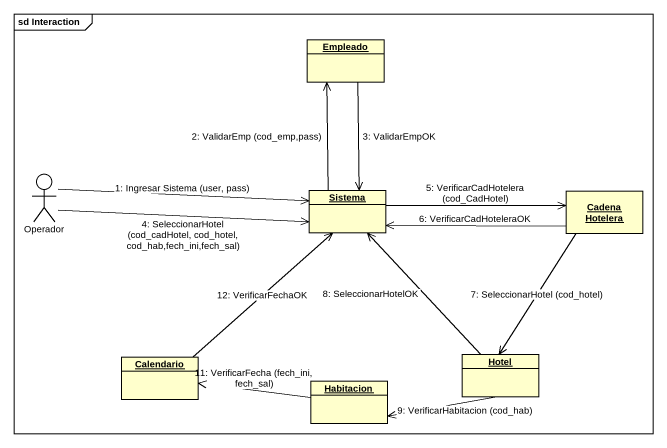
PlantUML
@startuml
mainframe sd Interaction
allowmixing
hide circle
hide empty members
object Empleado
actor Operador
object Sistema
object "Cadena Hotelera" as Cadena_Hotelera
object Calendario
object Hotel
object Habitacion
Empleado --> Sistema : 3: ValidarEmpOK
Operador -right-> Sistema : 4: SeleccionarHotel (cod_cadHotel, cod_hotel, cod_hab,fech_ini,fech_sal)
Operador -right-> Sistema : 1: Ingresar Sistema (user, pass)
Sistema -up-> Empleado : 2: ValidarEmp (cod_emp,pass)
Sistema -right-> Cadena_Hotelera : 5: VerificarCadHotelera (cod_CadHotel)
Cadena_Hotelera -left-> Sistema : 6: VerificarCadHoteleraOK
Cadena_Hotelera --> Hotel : 7: SeleccionarHotel (cod_hotel)
Calendario -up-> Sistema : 12: VerificarFechaOK
Hotel -up-> Sistema : 8: SeleccionarHotelOK
Hotel -left-> Habitacion : 9: VerificarHabitacion (cod_hab)
Habitacion -left-> Calendario : 11: VerificarFecha (fech_ini, fech_sal)
@enduml
